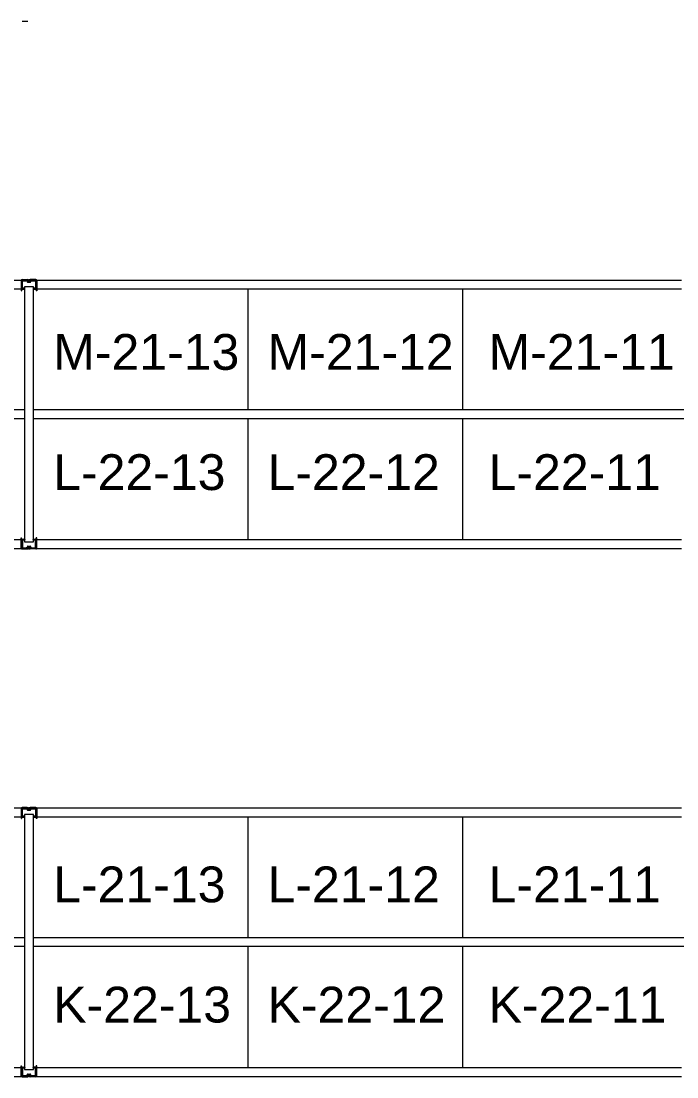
# Model space of a CAD drawing. Header units: inches. Extents: x 2743 to 10591, y -1604 to 5792.
# Drawn here: x 3122.3 to 3268.9, y 4575.9 to 4811.9 of the extents above; entities that cross this region are included whole.
import ezdxf

# ---------------------------------------------------------------- set-up
doc = ezdxf.new("R2010")
doc.units = ezdxf.units.IN
doc.header["$LTSCALE"] = 0.1875
doc.header["$MEASUREMENT"] = 0
for name, color, linetype, lineweight in [('22 Dimension', 7, 'Continuous', 5), ('32 Echelle', 160, 'Continuous', 15), ('33 Poutre', 30, 'Continuous', 15)]:
    doc.layers.add(name, color=color, linetype=linetype, lineweight=lineweight)
doc.styles.add('arial', font='')
doc.styles.get('arial').set_extended_font_data('Arial')

msp = doc.modelspace()

# ---------------------------------------------------------------- hatches: boundary and pattern name
at = {"layer": '32 Echelle'}
for points in [[(3123.08382, 4751.81503), (3123.08382, 4752.00253), (3122.89632, 4752.00253)], [(3123.08382, 4751.81503), (3123.08382, 4752.00253), (3122.89632, 4752.00253)], [(3125.08382, 4751.81503), (3125.08382, 4752.00253), (3125.27132, 4752.00253)], [(3125.08382, 4751.81503), (3125.08382, 4752.00253), (3125.27132, 4752.00253)], [(3123.08382, 4696.19003), (3123.08382, 4696.00253), (3122.89632, 4696.00253)], [(3123.08382, 4696.19003), (3123.08382, 4696.00253), (3122.89632, 4696.00253)], [(3125.08382, 4696.19003), (3125.08382, 4696.00253), (3125.27132, 4696.00253)], [(3125.08382, 4696.19003), (3125.08382, 4696.00253), (3125.27132, 4696.00253)], [(3123.08382, 4633.81503), (3123.08382, 4634.00253), (3122.89632, 4634.00253)], [(3123.08382, 4633.81503), (3123.08382, 4634.00253), (3122.89632, 4634.00253)], [(3125.08382, 4633.81503), (3125.08382, 4634.00253), (3125.27132, 4634.00253)], [(3125.08382, 4633.81503), (3125.08382, 4634.00253), (3125.27132, 4634.00253)], [(3123.08382, 4578.19003), (3123.08382, 4578.00253), (3122.89632, 4578.00253)], [(3123.08382, 4578.19003), (3123.08382, 4578.00253), (3122.89632, 4578.00253)], [(3125.08382, 4578.19003), (3125.08382, 4578.00253), (3125.27132, 4578.00253)], [(3125.08382, 4578.19003), (3125.08382, 4578.00253), (3125.27132, 4578.00253)]]:
    msp.add_hatch(color=256, dxfattribs=at).paths.add_polyline_path(points)

# ---------------------------------------------------------------- linework, layer by layer
at = {"layer": '22 Dimension'}
for p, q in [((3173.08382, 4725.00253), (3173.08382, 4752.00253)), ((3221.08382, 4725.00253), (3221.08382, 4752.00253)), ((3123.08382, 4725.00253), (2977.45882, 4725.00253)), ((3270.70882, 4725.00253), (3125.08382, 4725.00253)), ((3123.08382, 4723.00253), (2977.45882, 4723.00253)), ((3270.70882, 4723.00253), (3125.08382, 4723.00253)), ((3173.08382, 4696.00253), (3173.08382, 4723.00253)), ((3221.08382, 4696.00253), (3221.08382, 4723.00253)), ((3173.08382, 4607.00253), (3173.08382, 4634.00253)), ((3221.08382, 4607.00253), (3221.08382, 4634.00253)), ((3123.08382, 4607.00253), (2977.45882, 4607.00253)), ((3270.70882, 4607.00253), (3125.08382, 4607.00253)), ((3123.08382, 4605.00253), (2977.45882, 4605.00253)), ((3270.70882, 4605.00253), (3125.08382, 4605.00253)), ((3173.08382, 4578.00253), (3173.08382, 4605.00253)), ((3221.08382, 4578.00253), (3221.08382, 4605.00253))]:
    msp.add_line(p, q, dxfattribs=at)
at = {"layer": '32 Echelle', "linetype": 'Continuous', "lineweight": 25}
for p, q in [((3122.45886, 4753.81878), (3122.45886, 4752.18628)), ((3122.45886, 4753.81878), (3122.45886, 4752.18628)), ((3122.54886, 4752.18628), (3122.54886, 4753.81878)), ((3122.54886, 4752.18628), (3122.54886, 4753.81878)), ((3123.57145, 4754.00253), (3122.64261, 4754.00253)), ((3123.57145, 4754.00253), (3122.64261, 4754.00253)), ((3122.64261, 4753.91253), (3123.57145, 4753.91253)), ((3122.64261, 4753.91253), (3123.57145, 4753.91253)), ((3123.6611, 4753.84619), (3123.70501, 4753.70256)), ((3123.6611, 4753.84619), (3123.70501, 4753.70256)), ((3123.79108, 4753.72887), (3123.74717, 4753.8725)), ((3123.79108, 4753.72887), (3123.74717, 4753.8725)), ((3124.2869, 4753.66253), (3123.88073, 4753.66253)), ((3124.2869, 4753.66253), (3123.88073, 4753.66253)), ((3123.88073, 4753.57253), (3124.2869, 4753.57253)), ((3123.88073, 4753.57253), (3124.2869, 4753.57253)), ((3124.42047, 4753.8725), (3124.37655, 4753.72887)), ((3124.42047, 4753.8725), (3124.37655, 4753.72887)), ((3124.46262, 4753.70256), (3124.50653, 4753.84619)), ((3124.46262, 4753.70256), (3124.50653, 4753.84619)), ((3125.52502, 4754.00253), (3124.59619, 4754.00253)), ((3125.52502, 4754.00253), (3124.59619, 4754.00253)), ((3124.59619, 4753.91253), (3125.52502, 4753.91253)), ((3124.59619, 4753.91253), (3125.52502, 4753.91253)), ((3125.61877, 4753.81878), (3125.61877, 4752.18628)), ((3125.61877, 4753.81878), (3125.61877, 4752.18628)), ((3125.70877, 4752.18628), (3125.70877, 4753.81878)), ((3125.70877, 4752.18628), (3125.70877, 4753.81878)), ((3123.05886, 4752.09253), (3122.64261, 4752.09253)), ((3123.05886, 4752.09253), (3122.64261, 4752.09253)), ((3122.64261, 4752.00253), (3123.05886, 4752.00253)), ((3122.64261, 4752.00253), (3123.05886, 4752.00253)), ((3123.05886, 4752.00253), (3123.05886, 4752.09253)), ((3123.05886, 4752.00253), (3123.05886, 4752.09253)), ((3125.52502, 4752.09253), (3125.10877, 4752.09253)), ((3125.10877, 4752.09253), (3125.10877, 4752.00253)), ((3125.52502, 4752.09253), (3125.10877, 4752.09253)), ((3125.10877, 4752.09253), (3125.10877, 4752.00253)), ((3125.10877, 4752.00253), (3125.52502, 4752.00253)), ((3125.10877, 4752.00253), (3125.52502, 4752.00253)), ((3122.45886, 4694.18628), (3122.45886, 4695.81878)), ((3122.45886, 4694.18628), (3122.45886, 4695.81878)), ((3122.54886, 4695.81878), (3122.54886, 4694.18628)), ((3122.54886, 4695.81878), (3122.54886, 4694.18628)), ((3122.64261, 4696.00253), (3123.05886, 4696.00253)), ((3122.64261, 4696.00253), (3123.05886, 4696.00253)), ((3123.05886, 4695.91253), (3122.64261, 4695.91253)), ((3123.05886, 4695.91253), (3122.64261, 4695.91253)), ((3122.64261, 4694.09253), (3123.57145, 4694.09253)), ((3122.64261, 4694.09253), (3123.57145, 4694.09253)), ((3123.05886, 4696.00253), (3123.05886, 4695.91253)), ((3123.05886, 4696.00253), (3123.05886, 4695.91253)), ((3123.6611, 4694.15887), (3123.70501, 4694.3025)), ((3123.6611, 4694.15887), (3123.70501, 4694.3025)), ((3123.79108, 4694.27619), (3123.74717, 4694.13256)), ((3123.79108, 4694.27619), (3123.74717, 4694.13256)), ((3123.88073, 4694.43253), (3124.2869, 4694.43253)), ((3123.88073, 4694.43253), (3124.2869, 4694.43253)), ((3124.2869, 4694.34253), (3123.88073, 4694.34253)), ((3124.2869, 4694.34253), (3123.88073, 4694.34253)), ((3124.42047, 4694.13256), (3124.37655, 4694.27619)), ((3124.42047, 4694.13256), (3124.37655, 4694.27619)), ((3124.46262, 4694.3025), (3124.50653, 4694.15887)), ((3124.46262, 4694.3025), (3124.50653, 4694.15887)), ((3124.59619, 4694.09253), (3125.52502, 4694.09253)), ((3124.59619, 4694.09253), (3125.52502, 4694.09253)), ((3125.10877, 4696.00253), (3125.52502, 4696.00253)), ((3125.10877, 4695.91253), (3125.10877, 4696.00253)), ((3125.10877, 4696.00253), (3125.52502, 4696.00253)), ((3125.10877, 4695.91253), (3125.10877, 4696.00253)), ((3125.52502, 4695.91253), (3125.10877, 4695.91253)), ((3125.52502, 4695.91253), (3125.10877, 4695.91253)), ((3125.61877, 4694.18628), (3125.61877, 4695.81878)), ((3125.61877, 4694.18628), (3125.61877, 4695.81878)), ((3125.70877, 4695.81878), (3125.70877, 4694.18628)), ((3125.70877, 4695.81878), (3125.70877, 4694.18628)), ((3123.57145, 4694.00253), (3122.64261, 4694.00253)), ((3123.57145, 4694.00253), (3122.64261, 4694.00253)), ((3125.52502, 4694.00253), (3124.59619, 4694.00253)), ((3125.52502, 4694.00253), (3124.59619, 4694.00253)), ((3122.45886, 4635.81878), (3122.45886, 4634.18628)), ((3122.45886, 4635.81878), (3122.45886, 4634.18628)), ((3122.54886, 4634.18628), (3122.54886, 4635.81878)), ((3122.54886, 4634.18628), (3122.54886, 4635.81878)), ((3123.57145, 4636.00253), (3122.64261, 4636.00253)), ((3123.57145, 4636.00253), (3122.64261, 4636.00253)), ((3122.64261, 4635.91253), (3123.57145, 4635.91253)), ((3122.64261, 4635.91253), (3123.57145, 4635.91253)), ((3123.6611, 4635.84619), (3123.70501, 4635.70256)), ((3123.6611, 4635.84619), (3123.70501, 4635.70256)), ((3123.79108, 4635.72887), (3123.74717, 4635.8725)), ((3123.79108, 4635.72887), (3123.74717, 4635.8725)), ((3124.2869, 4635.66253), (3123.88073, 4635.66253)), ((3124.2869, 4635.66253), (3123.88073, 4635.66253)), ((3123.88073, 4635.57253), (3124.2869, 4635.57253)), ((3123.88073, 4635.57253), (3124.2869, 4635.57253)), ((3124.42047, 4635.8725), (3124.37655, 4635.72887)), ((3124.42047, 4635.8725), (3124.37655, 4635.72887)), ((3124.46262, 4635.70256), (3124.50653, 4635.84619)), ((3124.46262, 4635.70256), (3124.50653, 4635.84619)), ((3125.52502, 4636.00253), (3124.59619, 4636.00253)), ((3125.52502, 4636.00253), (3124.59619, 4636.00253)), ((3124.59619, 4635.91253), (3125.52502, 4635.91253)), ((3124.59619, 4635.91253), (3125.52502, 4635.91253)), ((3125.61877, 4635.81878), (3125.61877, 4634.18628)), ((3125.61877, 4635.81878), (3125.61877, 4634.18628)), ((3125.70877, 4634.18628), (3125.70877, 4635.81878)), ((3125.70877, 4634.18628), (3125.70877, 4635.81878)), ((3123.05886, 4634.09253), (3122.64261, 4634.09253)), ((3123.05886, 4634.09253), (3122.64261, 4634.09253)), ((3122.64261, 4634.00253), (3123.05886, 4634.00253)), ((3122.64261, 4634.00253), (3123.05886, 4634.00253)), ((3123.05886, 4634.00253), (3123.05886, 4634.09253)), ((3123.05886, 4634.00253), (3123.05886, 4634.09253)), ((3125.52502, 4634.09253), (3125.10877, 4634.09253)), ((3125.10877, 4634.09253), (3125.10877, 4634.00253)), ((3125.52502, 4634.09253), (3125.10877, 4634.09253)), ((3125.10877, 4634.09253), (3125.10877, 4634.00253)), ((3125.10877, 4634.00253), (3125.52502, 4634.00253)), ((3125.10877, 4634.00253), (3125.52502, 4634.00253)), ((3122.45886, 4576.18628), (3122.45886, 4577.81878)), ((3122.45886, 4576.18628), (3122.45886, 4577.81878)), ((3122.54886, 4577.81878), (3122.54886, 4576.18628)), ((3122.54886, 4577.81878), (3122.54886, 4576.18628)), ((3122.64261, 4578.00253), (3123.05886, 4578.00253)), ((3122.64261, 4578.00253), (3123.05886, 4578.00253)), ((3123.05886, 4577.91253), (3122.64261, 4577.91253)), ((3123.05886, 4577.91253), (3122.64261, 4577.91253)), ((3122.64261, 4576.09253), (3123.57145, 4576.09253)), ((3122.64261, 4576.09253), (3123.57145, 4576.09253)), ((3123.05886, 4578.00253), (3123.05886, 4577.91253)), ((3123.05886, 4578.00253), (3123.05886, 4577.91253)), ((3123.6611, 4576.15887), (3123.70501, 4576.3025)), ((3123.6611, 4576.15887), (3123.70501, 4576.3025)), ((3123.79108, 4576.27619), (3123.74717, 4576.13256)), ((3123.79108, 4576.27619), (3123.74717, 4576.13256)), ((3123.88073, 4576.43253), (3124.2869, 4576.43253)), ((3123.88073, 4576.43253), (3124.2869, 4576.43253)), ((3124.2869, 4576.34253), (3123.88073, 4576.34253)), ((3124.2869, 4576.34253), (3123.88073, 4576.34253)), ((3124.42047, 4576.13256), (3124.37655, 4576.27619)), ((3124.42047, 4576.13256), (3124.37655, 4576.27619)), ((3124.46262, 4576.3025), (3124.50653, 4576.15887)), ((3124.46262, 4576.3025), (3124.50653, 4576.15887)), ((3124.59619, 4576.09253), (3125.52502, 4576.09253)), ((3124.59619, 4576.09253), (3125.52502, 4576.09253)), ((3125.10877, 4578.00253), (3125.52502, 4578.00253)), ((3125.10877, 4577.91253), (3125.10877, 4578.00253)), ((3125.10877, 4578.00253), (3125.52502, 4578.00253)), ((3125.10877, 4577.91253), (3125.10877, 4578.00253)), ((3125.52502, 4577.91253), (3125.10877, 4577.91253)), ((3125.52502, 4577.91253), (3125.10877, 4577.91253)), ((3125.61877, 4576.18628), (3125.61877, 4577.81878)), ((3125.61877, 4576.18628), (3125.61877, 4577.81878)), ((3125.70877, 4577.81878), (3125.70877, 4576.18628)), ((3125.70877, 4577.81878), (3125.70877, 4576.18628)), ((3123.57145, 4576.00253), (3122.64261, 4576.00253)), ((3123.57145, 4576.00253), (3122.64261, 4576.00253)), ((3125.52502, 4576.00253), (3124.59619, 4576.00253)), ((3125.52502, 4576.00253), (3124.59619, 4576.00253))]:
    msp.add_line(p, q, dxfattribs=at)
at = {"layer": '32 Echelle'}
for p, q in [((3123.08382, 4752.00253), (3122.89632, 4752.00253)), ((3123.08382, 4751.81503), (3122.89632, 4752.00253)), ((3123.08382, 4752.00253), (3122.89632, 4752.00253)), ((3123.08382, 4751.81503), (3122.89632, 4752.00253)), ((3125.08382, 4752.50253), (3123.08382, 4752.50253)), ((3123.08382, 4752.50253), (3123.08382, 4695.50253)), ((3125.08382, 4752.50253), (3123.08382, 4752.50253)), ((3123.08382, 4752.50253), (3123.08382, 4695.50253)), ((3123.08382, 4751.81503), (3123.08382, 4752.00253)), ((3123.08382, 4751.81503), (3123.08382, 4752.00253)), ((3125.08382, 4695.50253), (3125.08382, 4752.50253)), ((3125.08382, 4695.50253), (3125.08382, 4752.50253)), ((3125.08382, 4752.00253), (3125.27132, 4752.00253)), ((3125.08382, 4751.81503), (3125.08382, 4752.00253)), ((3125.08382, 4751.81503), (3125.27132, 4752.00253)), ((3125.08382, 4752.00253), (3125.27132, 4752.00253)), ((3125.08382, 4751.81503), (3125.08382, 4752.00253)), ((3125.08382, 4751.81503), (3125.27132, 4752.00253)), ((3123.08382, 4696.19003), (3122.89632, 4696.00253)), ((3123.08382, 4696.19003), (3122.89632, 4696.00253)), ((3123.08382, 4696.00253), (3122.89632, 4696.00253)), ((3123.08382, 4696.00253), (3122.89632, 4696.00253)), ((3123.08382, 4696.19003), (3123.08382, 4696.00253)), ((3123.08382, 4696.19003), (3123.08382, 4696.00253)), ((3123.08382, 4695.50253), (3125.08382, 4695.50253)), ((3123.08382, 4695.50253), (3125.08382, 4695.50253)), ((3125.08382, 4696.19003), (3125.08382, 4696.00253)), ((3125.08382, 4696.19003), (3125.27132, 4696.00253)), ((3125.08382, 4696.19003), (3125.08382, 4696.00253)), ((3125.08382, 4696.19003), (3125.27132, 4696.00253)), ((3125.08382, 4696.00253), (3125.27132, 4696.00253)), ((3125.08382, 4696.00253), (3125.27132, 4696.00253)), ((3123.08382, 4634.00253), (3122.89632, 4634.00253)), ((3123.08382, 4633.81503), (3122.89632, 4634.00253)), ((3123.08382, 4634.00253), (3122.89632, 4634.00253)), ((3123.08382, 4633.81503), (3122.89632, 4634.00253)), ((3125.08382, 4634.50253), (3123.08382, 4634.50253)), ((3123.08382, 4634.50253), (3123.08382, 4577.50253)), ((3125.08382, 4634.50253), (3123.08382, 4634.50253)), ((3123.08382, 4634.50253), (3123.08382, 4577.50253)), ((3123.08382, 4633.81503), (3123.08382, 4634.00253)), ((3123.08382, 4633.81503), (3123.08382, 4634.00253)), ((3125.08382, 4577.50253), (3125.08382, 4634.50253)), ((3125.08382, 4577.50253), (3125.08382, 4634.50253)), ((3125.08382, 4634.00253), (3125.27132, 4634.00253)), ((3125.08382, 4633.81503), (3125.08382, 4634.00253)), ((3125.08382, 4633.81503), (3125.27132, 4634.00253)), ((3125.08382, 4634.00253), (3125.27132, 4634.00253)), ((3125.08382, 4633.81503), (3125.08382, 4634.00253)), ((3125.08382, 4633.81503), (3125.27132, 4634.00253)), ((3123.08382, 4578.19003), (3122.89632, 4578.00253)), ((3123.08382, 4578.19003), (3122.89632, 4578.00253)), ((3123.08382, 4578.00253), (3122.89632, 4578.00253)), ((3123.08382, 4578.00253), (3122.89632, 4578.00253)), ((3123.08382, 4578.19003), (3123.08382, 4578.00253)), ((3123.08382, 4578.19003), (3123.08382, 4578.00253)), ((3123.08382, 4577.50253), (3125.08382, 4577.50253)), ((3123.08382, 4577.50253), (3125.08382, 4577.50253)), ((3125.08382, 4578.19003), (3125.08382, 4578.00253)), ((3125.08382, 4578.19003), (3125.27132, 4578.00253)), ((3125.08382, 4578.19003), (3125.08382, 4578.00253)), ((3125.08382, 4578.19003), (3125.27132, 4578.00253)), ((3125.08382, 4578.00253), (3125.27132, 4578.00253)), ((3125.08382, 4578.00253), (3125.27132, 4578.00253))]:
    msp.add_line(p, q, dxfattribs=at)
at = {"layer": '32 Echelle', "linetype": 'Continuous', "lineweight": 25}
for centre, radius, start, end in [((3122.64261, 4753.81878), 0.18375, 90, 180), ((3122.64261, 4753.81878), 0.18375, 90, 180), ((3122.64261, 4753.81878), 0.09375, 90, 180), ((3122.64261, 4753.81878), 0.09375, 90, 180), ((3123.57145, 4753.81878), 0.18375, 17, 90), ((3123.57145, 4753.81878), 0.18375, 17, 90), ((3123.57145, 4753.81878), 0.09375, 17, 90), ((3123.57145, 4753.81878), 0.09375, 17, 90), ((3123.88073, 4753.75628), 0.18375, 197, 270), ((3123.88073, 4753.75628), 0.18375, 197, 270), ((3123.88073, 4753.75628), 0.09375, 197, 270), ((3123.88073, 4753.75628), 0.09375, 197, 270), ((3124.2869, 4753.75628), 0.09375, 270, 343), ((3124.2869, 4753.75628), 0.09375, 270, 343), ((3124.2869, 4753.75628), 0.18375, 270, 343), ((3124.2869, 4753.75628), 0.18375, 270, 343), ((3124.59619, 4753.81878), 0.18375, 90, 163), ((3124.59619, 4753.81878), 0.18375, 90, 163), ((3124.59619, 4753.81878), 0.09375, 90, 163), ((3124.59619, 4753.81878), 0.09375, 90, 163), ((3125.52502, 4753.81878), 0.18375, 0, 90), ((3125.52502, 4753.81878), 0.18375, 0, 90), ((3125.52502, 4753.81878), 0.09375, 0, 90), ((3125.52502, 4753.81878), 0.09375, 0, 90), ((3122.64261, 4752.18628), 0.18375, 180, 270), ((3122.64261, 4752.18628), 0.18375, 180, 270), ((3122.64261, 4752.18628), 0.09375, 180, 270), ((3122.64261, 4752.18628), 0.09375, 180, 270), ((3125.52502, 4752.18628), 0.09375, 270, 0), ((3125.52502, 4752.18628), 0.18375, 270, 0), ((3125.52502, 4752.18628), 0.09375, 270, 0), ((3125.52502, 4752.18628), 0.18375, 270, 0), ((3122.64261, 4695.81878), 0.18375, 90, 180), ((3122.64261, 4695.81878), 0.18375, 90, 180), ((3122.64261, 4694.18628), 0.18375, 180, 270), ((3122.64261, 4694.18628), 0.18375, 180, 270), ((3122.64261, 4695.81878), 0.09375, 90, 180), ((3122.64261, 4695.81878), 0.09375, 90, 180), ((3122.64261, 4694.18628), 0.09375, 180, 270), ((3122.64261, 4694.18628), 0.09375, 180, 270), ((3123.57145, 4694.18628), 0.09375, 270, 343), ((3123.57145, 4694.18628), 0.09375, 270, 343), ((3123.57145, 4694.18628), 0.18375, 270, 343), ((3123.57145, 4694.18628), 0.18375, 270, 343), ((3123.88073, 4694.24878), 0.18375, 90, 163), ((3123.88073, 4694.24878), 0.18375, 90, 163), ((3123.88073, 4694.24878), 0.09375, 90, 163), ((3123.88073, 4694.24878), 0.09375, 90, 163), ((3124.2869, 4694.24878), 0.18375, 17, 90), ((3124.2869, 4694.24878), 0.18375, 17, 90), ((3124.2869, 4694.24878), 0.09375, 17, 90), ((3124.2869, 4694.24878), 0.09375, 17, 90), ((3124.59619, 4694.18628), 0.18375, 197, 270), ((3124.59619, 4694.18628), 0.18375, 197, 270), ((3124.59619, 4694.18628), 0.09375, 197, 270), ((3124.59619, 4694.18628), 0.09375, 197, 270), ((3125.52502, 4695.81878), 0.18375, 0, 90), ((3125.52502, 4695.81878), 0.18375, 0, 90), ((3125.52502, 4695.81878), 0.09375, 0, 90), ((3125.52502, 4695.81878), 0.09375, 0, 90), ((3125.52502, 4694.18628), 0.09375, 270, 0), ((3125.52502, 4694.18628), 0.18375, 270, 0), ((3125.52502, 4694.18628), 0.09375, 270, 0), ((3125.52502, 4694.18628), 0.18375, 270, 0), ((3122.64261, 4635.81878), 0.18375, 90, 180), ((3122.64261, 4635.81878), 0.18375, 90, 180), ((3122.64261, 4635.81878), 0.09375, 90, 180), ((3122.64261, 4635.81878), 0.09375, 90, 180), ((3123.57145, 4635.81878), 0.18375, 17, 90), ((3123.57145, 4635.81878), 0.18375, 17, 90), ((3123.57145, 4635.81878), 0.09375, 17, 90), ((3123.57145, 4635.81878), 0.09375, 17, 90), ((3123.88073, 4635.75628), 0.18375, 197, 270), ((3123.88073, 4635.75628), 0.18375, 197, 270), ((3123.88073, 4635.75628), 0.09375, 197, 270), ((3123.88073, 4635.75628), 0.09375, 197, 270), ((3124.2869, 4635.75628), 0.09375, 270, 343), ((3124.2869, 4635.75628), 0.09375, 270, 343), ((3124.2869, 4635.75628), 0.18375, 270, 343), ((3124.2869, 4635.75628), 0.18375, 270, 343), ((3124.59619, 4635.81878), 0.18375, 90, 163), ((3124.59619, 4635.81878), 0.18375, 90, 163), ((3124.59619, 4635.81878), 0.09375, 90, 163), ((3124.59619, 4635.81878), 0.09375, 90, 163), ((3125.52502, 4635.81878), 0.18375, 0, 90), ((3125.52502, 4635.81878), 0.18375, 0, 90), ((3125.52502, 4635.81878), 0.09375, 0, 90), ((3125.52502, 4635.81878), 0.09375, 0, 90), ((3122.64261, 4634.18628), 0.18375, 180, 270), ((3122.64261, 4634.18628), 0.18375, 180, 270), ((3122.64261, 4634.18628), 0.09375, 180, 270), ((3122.64261, 4634.18628), 0.09375, 180, 270), ((3125.52502, 4634.18628), 0.09375, 270, 0), ((3125.52502, 4634.18628), 0.18375, 270, 0), ((3125.52502, 4634.18628), 0.09375, 270, 0), ((3125.52502, 4634.18628), 0.18375, 270, 0), ((3122.64261, 4577.81878), 0.18375, 90, 180), ((3122.64261, 4577.81878), 0.18375, 90, 180), ((3122.64261, 4576.18628), 0.18375, 180, 270), ((3122.64261, 4576.18628), 0.18375, 180, 270), ((3122.64261, 4577.81878), 0.09375, 90, 180), ((3122.64261, 4577.81878), 0.09375, 90, 180), ((3122.64261, 4576.18628), 0.09375, 180, 270), ((3122.64261, 4576.18628), 0.09375, 180, 270), ((3123.57145, 4576.18628), 0.09375, 270, 343), ((3123.57145, 4576.18628), 0.09375, 270, 343), ((3123.57145, 4576.18628), 0.18375, 270, 343), ((3123.57145, 4576.18628), 0.18375, 270, 343), ((3123.88073, 4576.24878), 0.18375, 90, 163), ((3123.88073, 4576.24878), 0.18375, 90, 163), ((3123.88073, 4576.24878), 0.09375, 90, 163), ((3123.88073, 4576.24878), 0.09375, 90, 163), ((3124.2869, 4576.24878), 0.18375, 17, 90), ((3124.2869, 4576.24878), 0.18375, 17, 90), ((3124.2869, 4576.24878), 0.09375, 17, 90), ((3124.2869, 4576.24878), 0.09375, 17, 90), ((3124.59619, 4576.18628), 0.18375, 197, 270), ((3124.59619, 4576.18628), 0.18375, 197, 270), ((3124.59619, 4576.18628), 0.09375, 197, 270), ((3124.59619, 4576.18628), 0.09375, 197, 270), ((3125.52502, 4577.81878), 0.18375, 0, 90), ((3125.52502, 4577.81878), 0.18375, 0, 90), ((3125.52502, 4577.81878), 0.09375, 0, 90), ((3125.52502, 4577.81878), 0.09375, 0, 90), ((3125.52502, 4576.18628), 0.09375, 270, 0), ((3125.52502, 4576.18628), 0.18375, 270, 0), ((3125.52502, 4576.18628), 0.09375, 270, 0), ((3125.52502, 4576.18628), 0.18375, 270, 0)]:
    msp.add_arc(centre, radius, start, end, dxfattribs=at)
at = {"layer": '33 Poutre'}
for p, q in [((3122.57782, 4811.88353), (3123.83982, 4811.88353)), ((2978.20882, 4754.00253), (3122.33382, 4754.00253)), ((3122.33382, 4754.00253), (3122.33382, 4752.00253)), ((3122.33382, 4753.87753), (3122.33382, 4751.62153)), ((3122.45282, 4753.87753), (3122.45282, 4751.62153)), ((3122.57782, 4754.12153), (3123.83982, 4754.12153)), ((3123.83982, 4754.00253), (3122.57782, 4754.00253)), ((3123.96482, 4753.66253), (3123.96482, 4753.87753)), ((3123.96482, 4753.66253), (3124.08382, 4753.66253)), ((3124.08382, 4753.66253), (3124.08382, 4753.87753)), ((3124.08382, 4753.66253), (3124.08382, 4753.87753)), ((3124.20282, 4753.66253), (3124.08382, 4753.66253)), ((3124.20282, 4753.66253), (3124.20282, 4753.87753)), ((3125.58982, 4754.12153), (3124.32782, 4754.12153)), ((3124.32782, 4754.00253), (3125.58982, 4754.00253)), ((3125.71482, 4753.87753), (3125.71482, 4751.62153)), ((3125.83382, 4754.00253), (3269.95882, 4754.00253)), ((3125.83382, 4754.00253), (3125.83382, 4752.00253)), ((3125.83382, 4753.87753), (3125.83382, 4751.62153)), ((2978.20882, 4752.00253), (3122.33382, 4752.00253)), ((3122.33382, 4751.62153), (3122.45282, 4751.62153)), ((3125.83382, 4751.62153), (3125.71482, 4751.62153)), ((3125.83382, 4752.00253), (3269.95882, 4752.00253)), ((2978.20882, 4696.00253), (3122.33382, 4696.00253)), ((3122.33382, 4694.12753), (3122.33382, 4696.38353)), ((3122.33382, 4696.38353), (3122.45282, 4696.38353)), ((3122.33382, 4694.00253), (3122.33382, 4696.00253)), ((3122.45282, 4694.12753), (3122.45282, 4696.38353)), ((3123.96482, 4694.34253), (3123.96482, 4694.12753)), ((3123.96482, 4694.34253), (3124.08382, 4694.34253)), ((3124.08382, 4694.34253), (3124.08382, 4694.12753)), ((3124.08382, 4694.34253), (3124.08382, 4694.12753)), ((3124.20282, 4694.34253), (3124.08382, 4694.34253)), ((3124.20282, 4694.34253), (3124.20282, 4694.12753)), ((3125.83382, 4696.38353), (3125.71482, 4696.38353)), ((3125.71482, 4694.12753), (3125.71482, 4696.38353)), ((3125.83382, 4694.12753), (3125.83382, 4696.38353)), ((3125.83382, 4696.00253), (3269.95882, 4696.00253)), ((3125.83382, 4694.00253), (3125.83382, 4696.00253)), ((2978.20882, 4694.00253), (3122.33382, 4694.00253)), ((3123.83982, 4694.00253), (3122.57782, 4694.00253)), ((3122.57782, 4693.88353), (3123.83982, 4693.88353)), ((3124.32782, 4694.00253), (3125.58982, 4694.00253)), ((3125.58982, 4693.88353), (3124.32782, 4693.88353)), ((3125.83382, 4694.00253), (3269.95882, 4694.00253)), ((2978.20882, 4636.00253), (3122.33382, 4636.00253)), ((3122.33382, 4636.00253), (3122.33382, 4634.00253)), ((3122.33382, 4635.87753), (3122.33382, 4633.62153)), ((3122.45282, 4635.87753), (3122.45282, 4633.62153)), ((3122.57782, 4636.12153), (3123.83982, 4636.12153)), ((3123.83982, 4636.00253), (3122.57782, 4636.00253)), ((3123.96482, 4635.66253), (3123.96482, 4635.87753)), ((3123.96482, 4635.66253), (3124.08382, 4635.66253)), ((3124.08382, 4635.66253), (3124.08382, 4635.87753)), ((3124.08382, 4635.66253), (3124.08382, 4635.87753)), ((3124.20282, 4635.66253), (3124.08382, 4635.66253)), ((3124.20282, 4635.66253), (3124.20282, 4635.87753)), ((3125.58982, 4636.12153), (3124.32782, 4636.12153)), ((3124.32782, 4636.00253), (3125.58982, 4636.00253)), ((3125.71482, 4635.87753), (3125.71482, 4633.62153)), ((3125.83382, 4636.00253), (3269.95882, 4636.00253)), ((3125.83382, 4636.00253), (3125.83382, 4634.00253)), ((3125.83382, 4635.87753), (3125.83382, 4633.62153)), ((2978.20882, 4634.00253), (3122.33382, 4634.00253)), ((3122.33382, 4633.62153), (3122.45282, 4633.62153)), ((3125.83382, 4633.62153), (3125.71482, 4633.62153)), ((3125.83382, 4634.00253), (3269.95882, 4634.00253)), ((2978.20882, 4578.00253), (3122.33382, 4578.00253)), ((3122.33382, 4576.12753), (3122.33382, 4578.38353)), ((3122.33382, 4578.38353), (3122.45282, 4578.38353)), ((3122.33382, 4576.00253), (3122.33382, 4578.00253)), ((3122.45282, 4576.12753), (3122.45282, 4578.38353)), ((3123.96482, 4576.34253), (3123.96482, 4576.12753)), ((3123.96482, 4576.34253), (3124.08382, 4576.34253)), ((3124.08382, 4576.34253), (3124.08382, 4576.12753)), ((3124.08382, 4576.34253), (3124.08382, 4576.12753)), ((3124.20282, 4576.34253), (3124.08382, 4576.34253)), ((3124.20282, 4576.34253), (3124.20282, 4576.12753)), ((3125.83382, 4578.38353), (3125.71482, 4578.38353)), ((3125.71482, 4576.12753), (3125.71482, 4578.38353)), ((3125.83382, 4576.12753), (3125.83382, 4578.38353)), ((3125.83382, 4578.00253), (3269.95882, 4578.00253)), ((3125.83382, 4576.00253), (3125.83382, 4578.00253)), ((2978.20882, 4576.00253), (3122.33382, 4576.00253)), ((3123.83982, 4576.00253), (3122.57782, 4576.00253)), ((3122.57782, 4575.88353), (3123.83982, 4575.88353)), ((3124.32782, 4576.00253), (3125.58982, 4576.00253)), ((3125.58982, 4575.88353), (3124.32782, 4575.88353)), ((3125.83382, 4576.00253), (3269.95882, 4576.00253))]:
    msp.add_line(p, q, dxfattribs=at)
for centre, radius, start, end in [((3122.57782, 4753.87753), 0.244, 90, 180), ((3122.57782, 4753.87753), 0.125, 90, 180), ((3123.83982, 4753.87753), 0.244, 0, 90), ((3123.83982, 4753.87753), 0.125, 0, 90), ((3124.32782, 4753.87753), 0.244, 90, 180), ((3124.32782, 4753.87753), 0.125, 90, 180), ((3125.58982, 4753.87753), 0.244, 0, 90), ((3125.58982, 4753.87753), 0.125, 0, 90), ((3122.57782, 4694.12753), 0.244, 180, 270), ((3122.57782, 4694.12753), 0.125, 180, 270), ((3123.83982, 4694.12753), 0.125, 270, 0), ((3123.83982, 4694.12753), 0.244, 270, 0), ((3124.32782, 4694.12753), 0.244, 180, 270), ((3124.32782, 4694.12753), 0.125, 180, 270), ((3125.58982, 4694.12753), 0.244, 270, 0), ((3125.58982, 4694.12753), 0.125, 270, 0), ((3122.57782, 4635.87753), 0.244, 90, 180), ((3122.57782, 4635.87753), 0.125, 90, 180), ((3123.83982, 4635.87753), 0.244, 0, 90), ((3123.83982, 4635.87753), 0.125, 0, 90), ((3124.32782, 4635.87753), 0.244, 90, 180), ((3124.32782, 4635.87753), 0.125, 90, 180), ((3125.58982, 4635.87753), 0.244, 0, 90), ((3125.58982, 4635.87753), 0.125, 0, 90), ((3122.57782, 4576.12753), 0.244, 180, 270), ((3122.57782, 4576.12753), 0.125, 180, 270), ((3123.83982, 4576.12753), 0.125, 270, 0), ((3123.83982, 4576.12753), 0.244, 270, 0), ((3124.32782, 4576.12753), 0.244, 180, 270), ((3124.32782, 4576.12753), 0.125, 180, 270), ((3125.58982, 4576.12753), 0.244, 270, 0), ((3125.58982, 4576.12753), 0.125, 270, 0)]:
    msp.add_arc(centre, radius, start, end, dxfattribs=at)

# ---------------------------------------------------------------- texts
at = {"layer": '22 Dimension', "char_height": 8, "attachment_point": 1, "style": 'arial'}
for s, insert in [('{\\fArial Unicode MS|b0|i0|c0|p2;\\C8;M-21-13}', (3129.50758, 4741.9363)), ('{\\fArial Unicode MS|b0|i0|c0|p2;\\C8;M-21-12}', (3177.42095, 4741.9363)), ('{\\fArial Unicode MS|b0|i0|c0|p2;\\C8;M-21-11}', (3226.83748, 4741.9363)), ('{\\fArial Unicode MS|b0|i0|c0|p2;\\C8;L-22-13}', (3129.50758, 4715.06376)), ('{\\fArial Unicode MS|b0|i0|c0|p2;\\C8;L-22-12}', (3177.42095, 4715.06376)), ('{\\fArial Unicode MS|b0|i0|c0|p2;\\C8;L-22-11}', (3226.83748, 4715.06376)), ('{\\fArial Unicode MS|b0|i0|c0|p2;\\C8;L-21-13}', (3129.50758, 4622.9117)), ('{\\fArial Unicode MS|b0|i0|c0|p2;\\C8;L-21-12}', (3177.42095, 4622.9117)), ('{\\fArial Unicode MS|b0|i0|c0|p2;\\C8;L-21-11}', (3226.83748, 4622.9117)), ('{\\fArial Unicode MS|b0|i0|c0|p2;\\C8;K-22-13}', (3129.50758, 4596.03916)), ('{\\fArial Unicode MS|b0|i0|c0|p2;\\C8;K-22-12}', (3177.42095, 4596.03916)), ('{\\fArial Unicode MS|b0|i0|c0|p2;\\C8;K-22-11}', (3226.83748, 4596.03916))]:
    msp.add_mtext_dynamic_manual_height_columns(s, width=68.8901007, gutter_width=5, heights=[0], dxfattribs=dict(at, insert=insert))

doc.saveas('drawing.dxf')
